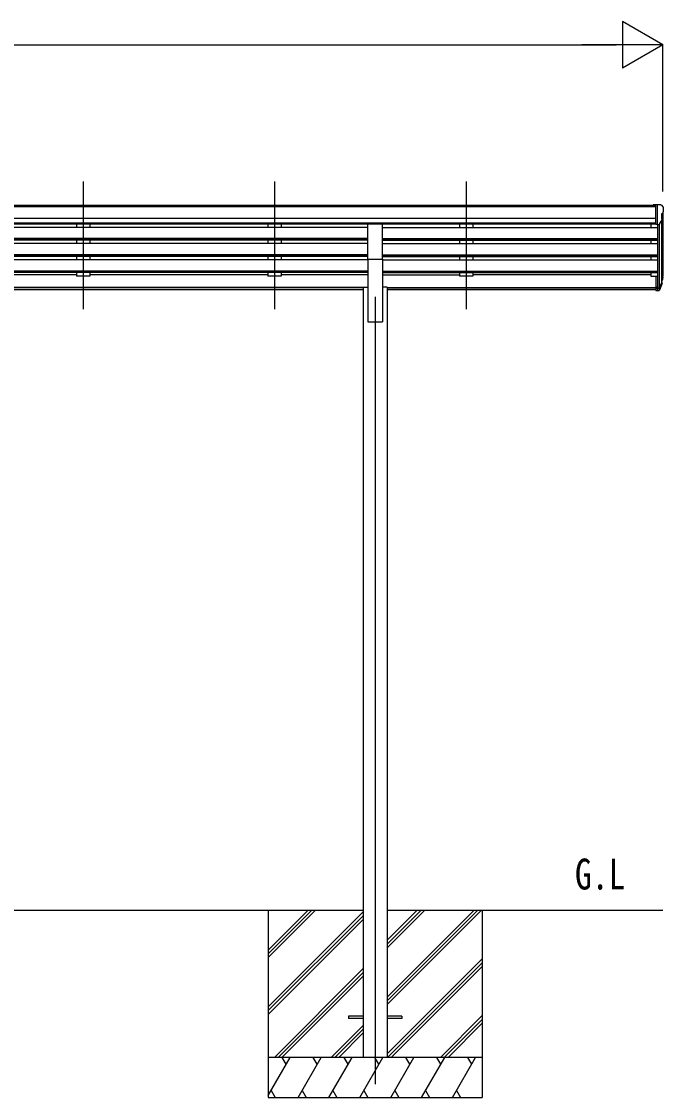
# Model space of a CAD drawing. Units: millimetres, scale not verified. Extents: x -14718 to 14718, y -10395 to 10395.
# Drawn here: x 110 to 2511, y -6038 to -2015 of the extents above; entities that cross this region are included whole.
import ezdxf
from ezdxf.enums import TextEntityAlignment as Align

# ---------------------------------------------------------------- set-up
doc = ezdxf.new("R2010")
doc.units = ezdxf.units.MM
doc.header["$LTSCALE"] = 50
for name, color, linetype in [('0-2_USER1', 3, 'Continuous'), ('0-3_YKK_12', 2, 'Continuous'), ('0-4_YKK_13', 4, 'Continuous'), ('0-5_YKK_A1', 4, 'Continuous'), ('0-6_YKK_D', 6, 'Continuous')]:
    doc.layers.add(name, color=color, linetype=linetype)
doc.styles.add('ＭＳ ゴシック', font='')
doc.styles.get('ＭＳ ゴシック').set_extended_font_data('MS Gothic')

msp = doc.modelspace()

# ---------------------------------------------------------------- linework, layer by layer
at = {"layer": '0-3_YKK_12'}
for p, q in [((340.57, -2613.08), (340.57, -3090.6)), ((1056.57, -2613.08), (1056.57, -3090.6)), ((1772.57, -2613.08), (1772.57, -3090.6)), ((1432.57, -3043.92), (1432.57, -5987.5))]:
    msp.add_line(p, q, dxfattribs=at)
at = {"layer": '0-4_YKK_13'}
for p, q in [((2482.07, -2700.61), (2472.07, -2700.69)), ((2472.07, -2702.21), (2472.07, -2700.69)), ((2482.07, -2772.59), (2482.07, -2700.61)), ((2500.57, -2700.61), (2482.07, -2700.61)), ((2488.57, -2773.59), (2488.57, -2700.61)), ((2500.57, -2700.61), (2502.9, -2700.75)), ((2502.57, -2735.12), (2502.57, -2751.4)), ((2508.04, -2731.79), (2502.72, -2734.86)), ((2503.66, -2701.17), (2507.73, -2706.98)), ((2510.57, -2709.98), (2510.57, -2710.61)), ((1405.07, -2903.03), (1405.07, -2771.24)), ((1405.07, -2771.24), (1460.07, -2771.24)), ((1460.07, -2903.03), (1460.07, -2771.24)), ((2482.07, -2772.59), (2488.57, -2772.59)), ((2488.57, -2773.59), (2493.78, -2773.27)), ((2496.19, -2771.78), (2505.2, -2756.18)), ((1405.07, -2903.03), (1460.07, -2903.03)), ((2482.07, -2966.21), (2482.07, -3020.24)), ((2482.07, -2966.21), (2488.57, -2966.21)), ((2488.57, -2966.21), (2488.57, -3020.98)), ((2482.07, -3006.34), (2488.57, -3006.34)), ((2482.07, -3011.22), (2488.57, -3011.22)), ((2488.57, -3011.24), (2493.7, -3011.24)), ((2488.57, -3013.05), (2493.41, -3013.05)), ((2495, -3010.56), (2502.76, -2995.16)), ((2504.21, -2995.52), (2496.01, -3011.69)), ((2504.82, -2996.08), (2496.01, -3019.63)), ((2506.87, -2979.02), (2503.6, -2986.09)), ((2507.48, -2980.4), (2503.6, -2988.35)), ((2505.16, -2991.67), (2504.82, -2996.08)), ((2482.07, -3020.24), (2488.57, -3020.24)), ((2488.57, -3020.98), (2493.41, -3020.98)), ((1387.57, -5733), (1332.57, -5733)), ((1332.57, -5733), (1332.57, -5742)), ((1387.57, -5742), (1332.57, -5742)), ((1532.57, -5733), (1477.57, -5733)), ((1532.57, -5742), (1477.57, -5742)), ((1532.57, -5733), (1532.57, -5742))]:
    msp.add_line(p, q, dxfattribs=at)
for centre, radius, start, end in [((2502.87, -2735.12), 0.3, 120, 180), ((2502.84, -2701.75), 1, 35, 86.5), ((2507.57, -2709.98), 3, 0, 87), ((2503.66, -2727.42), 6.18, 315.00103, 354.2965), ((2308.57, -2710.61), 202, 355.05096, 0), ((2493.6, -2770.28), 3, 273.5, 330), ((2502.87, -2751.4), 0.3, 180, 265.2833), ((2502.6, -2754.68), 3, 330, 85.2833), ((2477.98, -2969.53), 30.41, 341.80266, 352.8448), ((2479.39, -2971.28), 29.53, 342.01856, 353.49194)]:
    msp.add_arc(centre, radius, start, end, dxfattribs=at)
for centre, major_axis, ratio, start_param, end_param in [((2420.71, -2965.04), (-87.93, 4.42), 0.541684, 3.060334, 3.2172517), ((2419.92, -2971.72), (89.06, 1.43), 0.57596, 6.1985533, 6.3701348), ((2493.41, -3010.34), (3, 0), 0.90356, 4.712389, 5.7595865), ((2493.7, -3009.89), (1.5, 0), 0.90356, 4.712389, 5.7595865), ((2418.65, -2971.62), (88.05, 0), 0.90356, 5.9828017, 6.0168888), ((2503.86, -2991.67), (-1.3, 0), 0.90356, 2.9359903, 4.9130961), ((2417.94, -2975.48), (89.07, 0), 0.90356, 6.0316505, 6.077583), ((2493.41, -3018.27), (-3, 0), 0.90356, 1.5707963, 2.6179939)]:
    msp.add_ellipse(centre, major_axis=major_axis, ratio=ratio, start_param=start_param, end_param=end_param, dxfattribs=at)
at = {"layer": '0-5_YKK_A1'}
for p, q in [((2482.07, -2702.21), (-2516.93, -2702.21)), ((2482.07, -2707.43), (-2516.93, -2707.43)), ((2508.57, -2731.18), (2508.57, -2965.85)), ((2482.07, -2750.96), (-2516.93, -2750.96)), ((2482.07, -2768.81), (-2516.93, -2768.81)), ((1405.07, -2772.06), (-1439.93, -2772.06)), ((315.57, -2772.06), (315.57, -2784.57)), ((365.57, -2772.06), (365.57, -2784.47)), ((1031.57, -2772.06), (1031.57, -2784.57)), ((1081.57, -2772.06), (1081.57, -2784.47)), ((2482.07, -2772.16), (1460.07, -2772.16)), ((1747.57, -2772.06), (1747.57, -2784.57)), ((1797.57, -2772.06), (1797.57, -2784.47)), ((2463.57, -2772.06), (2463.57, -2784.57)), ((2488.57, -2773.59), (2488.57, -2966.21)), ((2494.57, -2773.11), (2494.58, -3010.99)), ((2503.6, -2758.95), (2503.6, -2992.56)), ((1405.07, -2784.57), (-1439.93, -2784.57)), ((1460.07, -2784.57), (2488.57, -2784.57)), ((1405.07, -2826.44), (-1439.93, -2826.44)), ((1405.07, -2827.94), (-1439.93, -2827.94)), ((1405.07, -2832.26), (-1439.93, -2832.26)), ((1405.07, -2845.11), (-1439.93, -2845.11)), ((315.57, -2832.26), (315.57, -2845.11)), ((365.57, -2832.26), (365.57, -2845.11)), ((1031.57, -2832.26), (1031.57, -2845.11)), ((1081.57, -2832.26), (1081.57, -2845.11)), ((1460.07, -2826.44), (2488.57, -2826.44)), ((1460.07, -2827.94), (2488.57, -2827.94)), ((1460.07, -2832.26), (2488.57, -2832.26)), ((1460.07, -2845.11), (2488.57, -2845.11)), ((1747.57, -2832.26), (1747.57, -2845.11)), ((1797.57, -2832.26), (1797.57, -2845.11)), ((2463.57, -2832.26), (2463.57, -2845.11)), ((1405.07, -2886.99), (-1439.93, -2886.99)), ((1405.07, -2888.49), (-1439.93, -2888.49)), ((1405.07, -2892.8), (-1439.93, -2892.8)), ((315.57, -2892.8), (315.57, -2905.56)), ((365.57, -2892.8), (365.57, -2905.66)), ((1031.57, -2892.8), (1031.57, -2905.56)), ((1081.57, -2892.8), (1081.57, -2905.66)), ((1460.07, -2886.99), (2488.57, -2886.99)), ((1460.07, -2888.49), (2488.57, -2888.49)), ((1460.07, -2892.8), (2488.57, -2892.8)), ((1747.57, -2892.8), (1747.57, -2905.56)), ((1797.57, -2892.8), (1797.57, -2905.66)), ((2463.57, -2892.8), (2463.57, -2905.66)), ((1405.07, -2905.66), (-1439.93, -2905.66)), ((1405.07, -2903.03), (1405.07, -3137.49)), ((1460.07, -2903.03), (1460.07, -3137.49)), ((1460.07, -2905.66), (2488.57, -2905.66)), ((1405.07, -2947.54), (-1439.93, -2947.54)), ((1405.07, -2949.04), (-1439.93, -2949.04)), ((1405.07, -2953.35), (-1439.93, -2953.35)), ((315.57, -2961.9), (-350.43, -2961.9)), ((315.57, -2953.35), (315.57, -2966.84)), ((365.57, -2966.84), (315.57, -2966.84)), ((365.57, -2953.35), (365.57, -2966.84)), ((1031.57, -2961.9), (365.57, -2961.9)), ((1031.57, -2953.35), (1031.57, -2966.84)), ((1081.57, -2966.84), (1031.57, -2966.84)), ((1081.57, -2953.35), (1081.57, -2966.84)), ((1405.07, -2961.9), (1081.57, -2961.9)), ((1460.07, -2947.54), (2488.57, -2947.54)), ((1460.07, -2949.04), (2488.57, -2949.04)), ((1460.07, -2953.35), (2488.57, -2953.35)), ((1460.07, -2961.9), (1747.57, -2961.9)), ((1747.57, -2953.35), (1747.57, -2966.84)), ((1797.57, -2966.84), (1747.57, -2966.84)), ((1797.57, -2953.35), (1797.57, -2966.84)), ((2463.57, -2961.9), (1797.57, -2961.9)), ((2463.57, -2953.35), (2463.57, -2966.84)), ((2463.57, -2966.84), (2482.07, -2966.84)), ((1387.37, -3008.91), (-1422.23, -3008.91)), ((1387.37, -3010.31), (-1422.23, -3010.31)), ((1387.37, -3008.49), (1387.37, -5887.5)), ((1387.37, -3008.49), (1405.07, -3008.49)), ((1477.77, -3008.49), (1460.07, -3008.49)), ((1477.77, -3008.49), (1477.77, -5887.5)), ((1477.77, -3008.91), (2482.07, -3008.91)), ((1477.77, -3010.31), (2482.07, -3010.31)), ((1387.37, -3018), (-1422.23, -3018)), ((2482.07, -3018), (1477.77, -3018)), ((1405.07, -3137.49), (1460.07, -3137.49)), ((-1422.23, -5337.5), (1387.37, -5337.5)), ((1032.57, -5337.5), (1032.57, -6037.5)), ((1032.57, -5514.63), (1209.7, -5337.5)), ((1032.57, -5500.49), (1195.56, -5337.5)), ((1032.57, -5486.35), (1181.42, -5337.5)), ((1032.57, -5698.48), (1387.37, -5343.68)), ((1477.77, -5337.5), (2508.57, -5337.5)), ((1477.77, -5690.35), (1830.62, -5337.5)), ((1477.77, -5676.21), (1816.48, -5337.5)), ((1477.77, -5662.06), (1802.34, -5337.5)), ((1477.77, -5478.22), (1618.49, -5337.5)), ((1477.77, -5464.08), (1604.35, -5337.5)), ((1477.77, -5449.93), (1590.2, -5337.5)), ((1832.57, -5337.5), (1832.57, -6037.5)), ((1032.57, -5712.62), (1387.37, -5357.82)), ((1032.57, -5726.76), (1387.37, -5371.96)), ((1477.77, -5874.19), (1832.57, -5519.4)), ((1478.61, -5887.5), (1832.57, -5533.54)), ((1492.75, -5887.5), (1832.57, -5547.68)), ((1055.68, -5887.5), (1387.37, -5555.81)), ((1069.82, -5887.5), (1387.37, -5569.95)), ((1083.96, -5887.5), (1387.37, -5584.09)), ((1676.6, -5887.5), (1832.57, -5731.53)), ((1690.74, -5887.5), (1832.57, -5745.67)), ((1267.81, -5887.5), (1387.37, -5767.94)), ((1281.95, -5887.5), (1387.37, -5782.08)), ((1704.88, -5887.5), (1832.57, -5759.81)), ((1296.1, -5887.5), (1387.37, -5796.23)), ((1832.57, -5887.5), (1032.57, -5887.5)), ((1032.57, -6030.7), (1115.25, -5887.5)), ((1100.25, -5913.48), (1085.25, -5887.5)), ((1144.12, -6037.5), (1230.72, -5887.5)), ((1215.72, -5913.48), (1200.72, -5887.5)), ((1259.59, -6037.5), (1346.19, -5887.5)), ((1331.19, -5913.48), (1316.19, -5887.5)), ((1375.06, -6037.5), (1461.66, -5887.5)), ((1446.66, -5913.48), (1431.66, -5887.5)), ((1490.53, -6037.5), (1577.13, -5887.5)), ((1562.13, -5913.48), (1547.13, -5887.5)), ((1606, -6037.5), (1692.6, -5887.5)), ((1677.6, -5913.48), (1662.6, -5887.5)), ((1721.47, -6037.5), (1808.07, -5887.5)), ((1778.07, -5887.5), (1793.07, -5913.48)), ((1043.64, -6011.52), (1058.64, -6037.5)), ((1159.11, -6011.52), (1174.11, -6037.5)), ((1274.58, -6011.52), (1289.58, -6037.5)), ((1390.06, -6011.52), (1405.06, -6037.5)), ((1505.52, -6011.52), (1520.52, -6037.5)), ((1621, -6011.52), (1635.99, -6037.5)), ((1736.47, -6011.52), (1751.46, -6037.5)), ((1032.57, -6037.5), (1832.57, -6037.5))]:
    msp.add_line(p, q, dxfattribs=at)
at = {"layer": '0-6_YKK_D'}
for p, q in [((2508.57, -2102.21), (2357.01, -2014.71)), ((2357.01, -2014.71), (2357.01, -2189.71)), ((-2368.43, -2102.21), (2333.57, -2102.21)), ((2508.57, -2102.21), (2205.46, -2102.21)), ((2508.57, -2102.21), (2357.01, -2189.71)), ((2508.57, -2650.61), (2508.57, -2101.21))]:
    msp.add_line(p, q, dxfattribs=at)

# ---------------------------------------------------------------- texts
at = {"layer": '0-2_USER1', "style": 'ＭＳ ゴシック', "width": 0.8}
msp.add_text('G.L', height=115.5, dxfattribs=at).set_placement((2179.5, -5294.5), align=Align.BOTTOM_LEFT)

doc.saveas('drawing.dxf')
